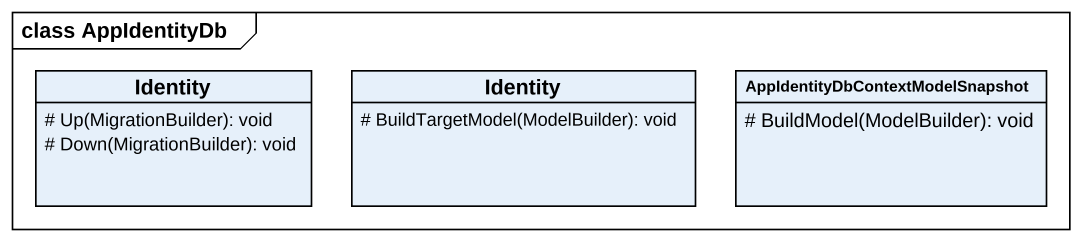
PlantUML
@startuml
mainframe class AppIdentityDb
hide circle
hide empty members
skinparam classAttributeIconSize 0
class Identity {
  # Up(MigrationBuilder): void
  # Down(MigrationBuilder): void
}
class "Identity" as Identity_2 {
  # BuildTargetModel(ModelBuilder): void
}
class "AppIdentityDbContextModelSnapshot" as AppIdentityDbContextModelSna {
  # BuildModel(ModelBuilder): void
}
@enduml
